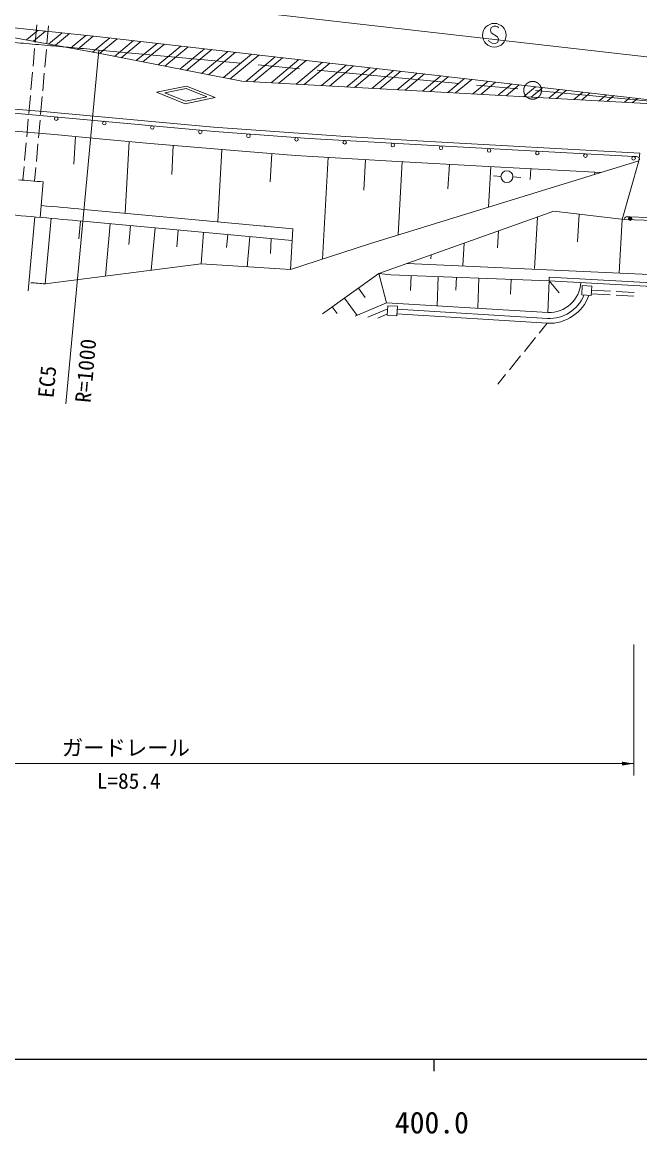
# Model space of a CAD drawing. Units: millimetres, scale not verified. Extents: x 40000 to 680000, y 20000 to 380000.
# Drawn here: x 433298 to 485372, y 198715 to 292470 of the extents above; entities that cross this region are included whole.
import ezdxf
from ezdxf.enums import TextEntityAlignment as Align

# ---------------------------------------------------------------- set-up
doc = ezdxf.new("R2010")
doc.units = ezdxf.units.MM
doc.header["$LTSCALE"] = 1000
doc.linetypes.add('CHAIN', pattern=[18.5, 12, -1.5, 3.5, -1.5])
for name, color, linetype, lineweight in [('M-BGD', 7, 'Continuous', 13), ('M-BMK', 2, 'CHAIN', 13), ('M-STR-HTXT', 7, 'Continuous', 13), ('M-STR-STRC', 7, 'Continuous', 13), ('M-TTL-BAND', 7, 'Continuous', 25)]:
    doc.layers.add(name, color=color, linetype=linetype, lineweight=lineweight)
doc.styles.add('ＭＳ ゴシック', font='')
doc.styles.get('ＭＳ ゴシック').set_extended_font_data('MS Gothic')

# ---------------------------------------------------------------- blocks, each defined once
blk = doc.blocks.new('filled_arrow')
at = {"color": 0, "linetype": 'Continuous', "lineweight": -2}
blk.add_solid([(7.5, 1.25), (0, 0), (7.5, -1.25)], dxfattribs=at)

msp = doc.modelspace()

# ---------------------------------------------------------------- linework, layer by layer
at = {"layer": 'M-BGD'}
for p, q in [((440180, 294787), (492701, 288772)), ((434522, 292254), (434388, 290760)), ((435519, 292169), (435385, 290675)), ((434343, 290262), (434209, 288768)), ((435340, 290177), (435206, 288683)), ((439746, 290123), (439751, 290122)), ((434164, 288270), (434030, 286776)), ((435161, 288185), (435027, 286691)), ((435056, 284944), (422712, 285965)), ((433986, 286278), (433851, 284784)), ((434982, 286193), (434848, 284699)), ((433807, 284286), (433673, 282792)), ((434803, 284201), (434669, 282707)), ((449440, 283627), (435056, 284944)), ((432002, 283347), (436009, 282993)), ((460548, 282824), (449440, 283627)), ((433628, 282294), (433494, 280800)), ((434624, 282209), (434490, 280715)), ((436009, 282993), (440090, 282618)), ((437663, 280487), (437792, 282829)), ((440090, 282618), (444097, 282242)), ((441985, 276366), (442318, 282409)), ((444097, 282242), (452173, 281554)), ((467143, 282449), (460548, 282824)), ((485368, 281414), (467143, 282449)), ((446039, 282077), (445905, 279630)), ((449798, 275641), (450133, 281728)), ((452173, 281554), (456336, 281240)), ((454208, 279010), (454340, 281391)), ((485293, 280773), (485368, 281414)), ((456336, 281240), (464470, 280758)), ((458619, 272483), (459093, 281077)), ((462092, 278305), (462234, 280891)), ((462588, 273774), (485293, 280773)), ((464470, 280758), (472595, 280308)), ((464991, 274550), (465330, 280711)), ((469335, 280489), (469197, 278413)), ((485293, 280773), (483893, 275827)), ((433449, 280302), (433346, 279153)), ((434445, 280217), (434342, 279065)), ((472595, 280308), (482107, 279791)), ((472802, 280297), (472626, 276868)), ((473675, 279465), (473040, 279501)), ((474670, 279422), (475341, 279384)), ((476144, 279216), (476193, 280113)), ((481581, 279820), (481569, 279625)), ((435071, 279000), (434808, 276012)), ((438500, 276680), (456121, 275046)), ((434350, 276053), (433800, 269802)), ((435227, 270394), (435726, 275930)), ((438079, 274191), (438219, 275702)), ((438407, 275685), (456062, 274047)), ((478123, 276533), (463373, 271263)), ((476509, 271705), (476748, 276041)), ((484060, 275819), (478123, 276533)), ((480131, 273955), (480259, 276276)), ((483646, 271344), (483893, 275827)), ((484056, 275818), (484058, 275858)), ((484058, 275858), (484080, 275917)), ((489173, 275683), (484060, 275819)), ((484080, 275917), (484112, 275966)), ((484112, 275966), (484164, 276014)), ((484164, 276014), (484215, 276042)), ((484215, 276042), (484286, 276060)), ((484286, 276060), (484366, 276057)), ((484565, 276049), (484366, 276057)), ((488569, 275898), (484565, 276049)), ((440309, 271049), (440719, 275470)), ((442289, 273722), (442437, 275311)), ((444180, 271548), (444511, 275118)), ((446327, 273513), (446459, 274938)), ((448386, 272089), (448596, 274739)), ((453702, 275270), (453842, 275257)), ((456121, 275046), (455931, 271609)), ((473387, 273453), (473465, 274869)), ((450629, 274551), (450530, 273482)), ((452264, 271842), (452499, 274377)), ((453610, 274274), (453787, 274259)), ((454220, 272962), (454290, 274231)), ((455931, 271609), (462588, 273774)), ((470553, 273828), (470449, 271938)), ((467781, 272838), (467763, 272519)), ((435227, 270394), (448386, 272089)), ((448386, 272089), (455931, 271609)), ((465766, 272118), (488531, 271075)), ((458630, 267883), (463373, 271263)), ((463373, 271263), (464027, 268815)), ((464369, 271171), (463373, 271263)), ((464369, 271171), (477719, 270658)), ((466043, 269830), (466093, 271105)), ((468372, 271017), (468281, 268553)), ((469870, 269864), (469912, 270958)), ((477719, 270658), (477731, 270957)), ((477731, 270957), (488512, 270375)), ((462219, 269252), (461657, 270040)), ((471715, 268340), (471813, 270885)), ((474474, 269520), (474522, 270781)), ((477719, 270658), (477616, 267976)), ((477719, 270658), (488506, 270075)), ((477719, 270658), (478572, 269632)), ((480523, 270265), (480479, 269466)), ((480523, 270265), (481322, 270220)), ((481322, 270220), (481278, 269422)), ((461528, 267741), (460485, 269205)), ((480479, 269466), (481278, 269422)), ((481286, 269571), (482880, 269484)), ((481303, 269871), (482896, 269783)), ((483379, 269456), (484877, 269374)), ((483395, 269756), (484893, 269673)), ((459844, 267900), (459443, 268462)), ((461366, 267671), (464027, 268815)), ((462439, 267588), (464115, 268309)), ((464027, 268815), (477616, 267976)), ((464131, 268558), (464081, 267760)), ((464131, 268558), (464929, 268509)), ((464929, 268509), (464880, 267711)), ((464914, 268260), (477585, 267477)), ((463297, 267522), (464087, 267862)), ((464081, 267760), (464880, 267711)), ((464889, 267860), (477570, 267077)), ((477570, 267077), (476903, 266257)), ((476587, 265869), (475640, 264706)), ((475324, 264318), (474377, 263155)), ((474062, 262767), (473394, 261947))]:
    msp.add_line(p, q, dxfattribs=at)
for centre, radius in [((474170, 279448), 500), ((484560, 275899), 150), ((484560, 275899), 90), ((484560, 275899), 30)]:
    msp.add_circle(centre, radius, dxfattribs=at)
for centre, radius, start, end in [((347368, -705601), 988500, 84.9098, 85.03152), ((347586, -703218), 984106, 84.69937, 84.91004), ((347368, -705601), 985500, 84.69952, 85.10441), ((347368, -705601), 979942, 84.85607, 84.9268), ((477719, 270658), 2684, 267.79763, 357.09731), ((477719, 270658), 3584, 267.61834, 340.00521), ((477719, 270658), 3184, 267.79763, 337.81327)]:
    msp.add_arc(centre, radius, start, end, dxfattribs=at)
at = {"layer": 'M-BMK'}
msp.add_line((439747, 290123), (554113, 279512), dxfattribs=at)
msp.add_circle((476337, 286728), 750, dxfattribs=at)
msp.add_arc((347368, -705601), 1000000, 84.69952, 92.16828, dxfattribs=at)
msp.add_arc((347368, -705601), 1000000, 84.69952, 92.16828, dxfattribs=at)
msp.add_arc((347368, -705601), 1000000, 84.69952, 92.16828, dxfattribs=at)
at = {"layer": 'M-STR-HTXT'}
for p, q in [((439746, 290123), (436979, 260293)), ((484859, 239974), (484859, 228938)), ((399690, 229938), (484859, 229938))]:
    msp.add_line(p, q, dxfattribs=at)
at = {"layer": 'M-STR-STRC'}
for p, q in [((439721, 289851), (422189, 293100)), ((439850, 291238), (422189, 293100)), ((433660, 290974), (434639, 291787)), ((434236, 290867), (435264, 291721)), ((472828, 292027), (472774, 291790)), ((472774, 291790), (472843, 291586)), ((473074, 292134), (472828, 292027)), ((472843, 291586), (473384, 291235)), ((473234, 292125), (473074, 292134)), ((473391, 292076), (473234, 292125)), ((473467, 291992), (473391, 292076)), ((435515, 290630), (436653, 291575)), ((436091, 290524), (437278, 291509)), ((437371, 290286), (438667, 291363)), ((437947, 290180), (439293, 291297)), ((439227, 289942), (440674, 291144)), ((439802, 289835), (441293, 291073)), ((439850, 291238), (491791, 285294)), ((441070, 289588), (442669, 290915)), ((441641, 289477), (443288, 290844)), ((442909, 289230), (444664, 290687)), ((472681, 290833), (472608, 290958)), ((472914, 290700), (472681, 290833)), ((473193, 290685), (472914, 290700)), ((473400, 290793), (473193, 290685)), ((473384, 291235), (473453, 291031)), ((473453, 291031), (473400, 290793)), ((439721, 289851), (451823, 287496)), ((443480, 289119), (445283, 290616)), ((444748, 288873), (446659, 290459)), ((445319, 288762), (447278, 290388)), ((446587, 288515), (448654, 290230)), ((447158, 288404), (449273, 290160)), ((448426, 288157), (450649, 290002)), ((448997, 288046), (451268, 289931)), ((450265, 287799), (452644, 289774)), ((450836, 287688), (453263, 289703)), ((452148, 287478), (454639, 289546)), ((455258, 289475), (452809, 287442)), ((454277, 287361), (456634, 289317)), ((454938, 287324), (457253, 289246)), ((456406, 287243), (458629, 289089)), ((457067, 287207), (459248, 289018)), ((458535, 287126), (460624, 288861)), ((459195, 287090), (461243, 288790)), ((460663, 287009), (462619, 288632)), ((461324, 286972), (463238, 288562)), ((462792, 286892), (464614, 288404)), ((463453, 286855), (465233, 288333)), ((464921, 286774), (466609, 288176)), ((465582, 286738), (467228, 288105)), ((467050, 286657), (468604, 287948)), ((467710, 286621), (469223, 287877)), ((447146, 287088), (444617, 286565)), ((449560, 286112), (447146, 287088)), ((451823, 287496), (491791, 285294)), ((469179, 286540), (470599, 287719)), ((469839, 286503), (471218, 287648)), ((471307, 286423), (472594, 287491)), ((471968, 286386), (473213, 287420)), ((473436, 286305), (474589, 287263)), ((474097, 286269), (475208, 287192)), ((475565, 286188), (476584, 287034)), ((476226, 286152), (477203, 286964)), ((444617, 286565), (447047, 285597)), ((447127, 286880), (445310, 286504)), ((445310, 286504), (447066, 285805)), ((447047, 285597), (449560, 286112)), ((447066, 285805), (448871, 286175)), ((448871, 286175), (447127, 286880)), ((477694, 286071), (478579, 286806)), ((478354, 286034), (479198, 286735)), ((479823, 285954), (480574, 286578)), ((480483, 285917), (481194, 286507)), ((481951, 285836), (482569, 286349)), ((482612, 285800), (483189, 286279)), ((484080, 285719), (484565, 286121)), ((484741, 285683), (485184, 286050)), ((421604, 285701), (433542, 284726)), ((433542, 284726), (449497, 283260)), ((449497, 283260), (457483, 282658)), ((457483, 282658), (467959, 282063)), ((467959, 282063), (484859, 281144)), ((484859, 281144), (485059, 281133)), ((485059, 281133), (485139, 281129)), ((485139, 281129), (485188, 281116)), ((485188, 281116), (485247, 281083)), ((485247, 281083), (485285, 281051)), ((485285, 281051), (485313, 281009)), ((485313, 281009), (485340, 280948)), ((485340, 280948), (485347, 280897)), ((485347, 280897), (485345, 280867))]:
    msp.add_line(p, q, dxfattribs=at)
for centre, radius in [((473112, 291370), 1000), ((436166, 284335), 150), ((440216, 283962), 150), ((444265, 283590), 150), ((448315, 283218), 150), ((452371, 282893), 150), ((456426, 282587), 150), ((460488, 282337), 150), ((464548, 282106), 150), ((468609, 281877), 150), ((472669, 281656), 150), ((476730, 281436), 150), ((480791, 281215), 150), ((484851, 280994), 150)]:
    msp.add_circle(centre, radius, dxfattribs=at)
at = {"layer": 'M-TTL-BAND'}
for p, q in [((40000, 205000), (579000, 205000)), ((468000, 205000), (468000, 204000))]:
    msp.add_line(p, q, dxfattribs=at)

# ---------------------------------------------------------------- block references
at = {"layer": 'M-STR-HTXT', "xscale": 133, "yscale": 133, "rotation": 180}
msp.add_blockref('filled_arrow', (484859, 229938), dxfattribs=at)

# ---------------------------------------------------------------- texts
at = {"layer": 'M-STR-HTXT', "style": 'ＭＳ ゴシック'}
for s, p in [('R=1000', (439454, 260300)), ('EC5', (436328, 260708))]:
    msp.add_text(s, height=1320, rotation=84.808, dxfattribs=at).set_placement(p, align=Align.BOTTOM_LEFT)
msp.add_text('ガードレール', height=1320, dxfattribs=at).set_placement((436637, 231270), align=Align.MIDDLE_LEFT)
msp.add_text('L=85.4', height=1320, dxfattribs=at).set_placement((442275, 227421), align=Align.BOTTOM_CENTER)
at = {"layer": 'M-TTL-BAND', "style": 'ＭＳ ゴシック'}
msp.add_text('400.0', height=1833, dxfattribs=at).set_placement((467844, 198195), align=Align.BOTTOM_CENTER)

doc.saveas('drawing.dxf')
